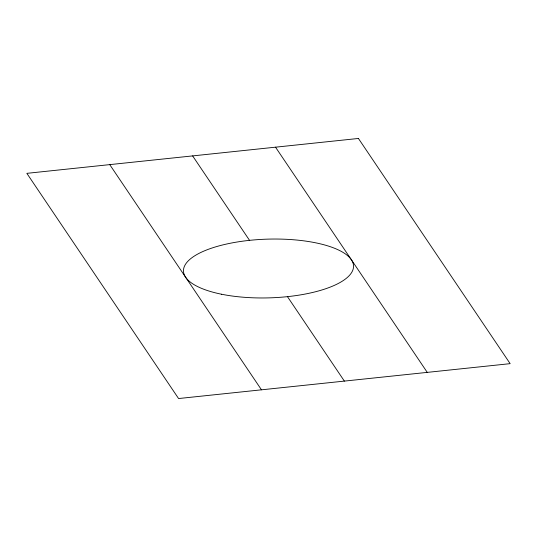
<?xml version="1.0" encoding="UTF-8"?>
<svg xmlns="http://www.w3.org/2000/svg" width="537" height="537" viewBox="0 0 537 537"><rect width="100%" height="100%" fill="white"/><g stroke="black" fill="none" stroke-linecap="round" stroke-linejoin="round"><path stroke-width="0.81" d="M275.528 147.178L427.257 372.376M192.635 155.905L249.537 240.348M287.463 296.652L344.365 381.095M109.743 164.624L261.472 389.822M358.427 138.459L26.85 173.344L178.573 398.541L510.15 363.656L358.427 138.459M221.593 294.236A85.068 29.374 -1.7 0 0 353.38 268.064A85.068 29.374 -1.7 0 0 230.527 243.201A85.068 29.374 -1.7 0 0 221.593 294.236"/></g></svg>
